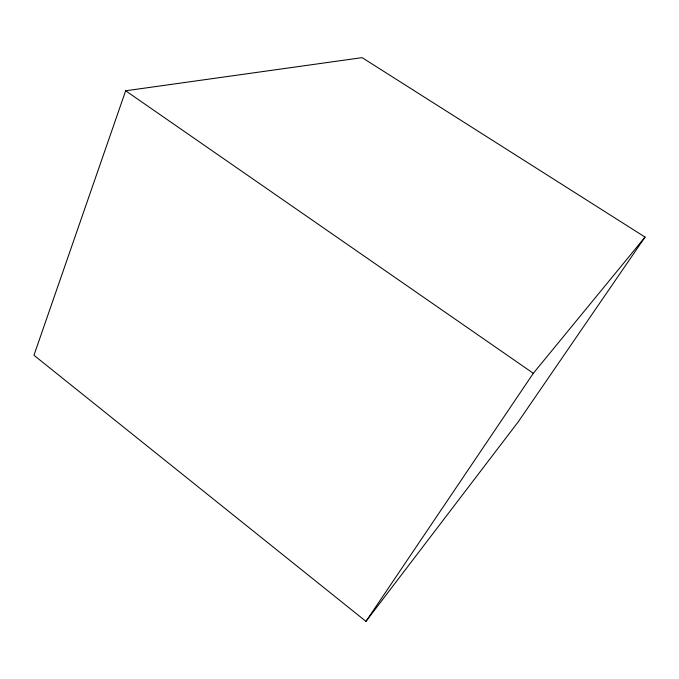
<?xml version="1.0" encoding="UTF-8"?>
<svg xmlns="http://www.w3.org/2000/svg" width="679" height="679" viewBox="0 0 679 679"><rect width="100%" height="100%" fill="white"/><g stroke="black" fill="none" stroke-linecap="round" stroke-linejoin="round"><path stroke-width="1.02" d="M125.657 90.782L33.95 355.27L365.964 621.361L518.255 421.812L645.05 237.09L362.111 57.639L125.657 90.782L533.312 373.297L645.05 237.09M365.964 621.361L533.312 373.297"/></g></svg>
